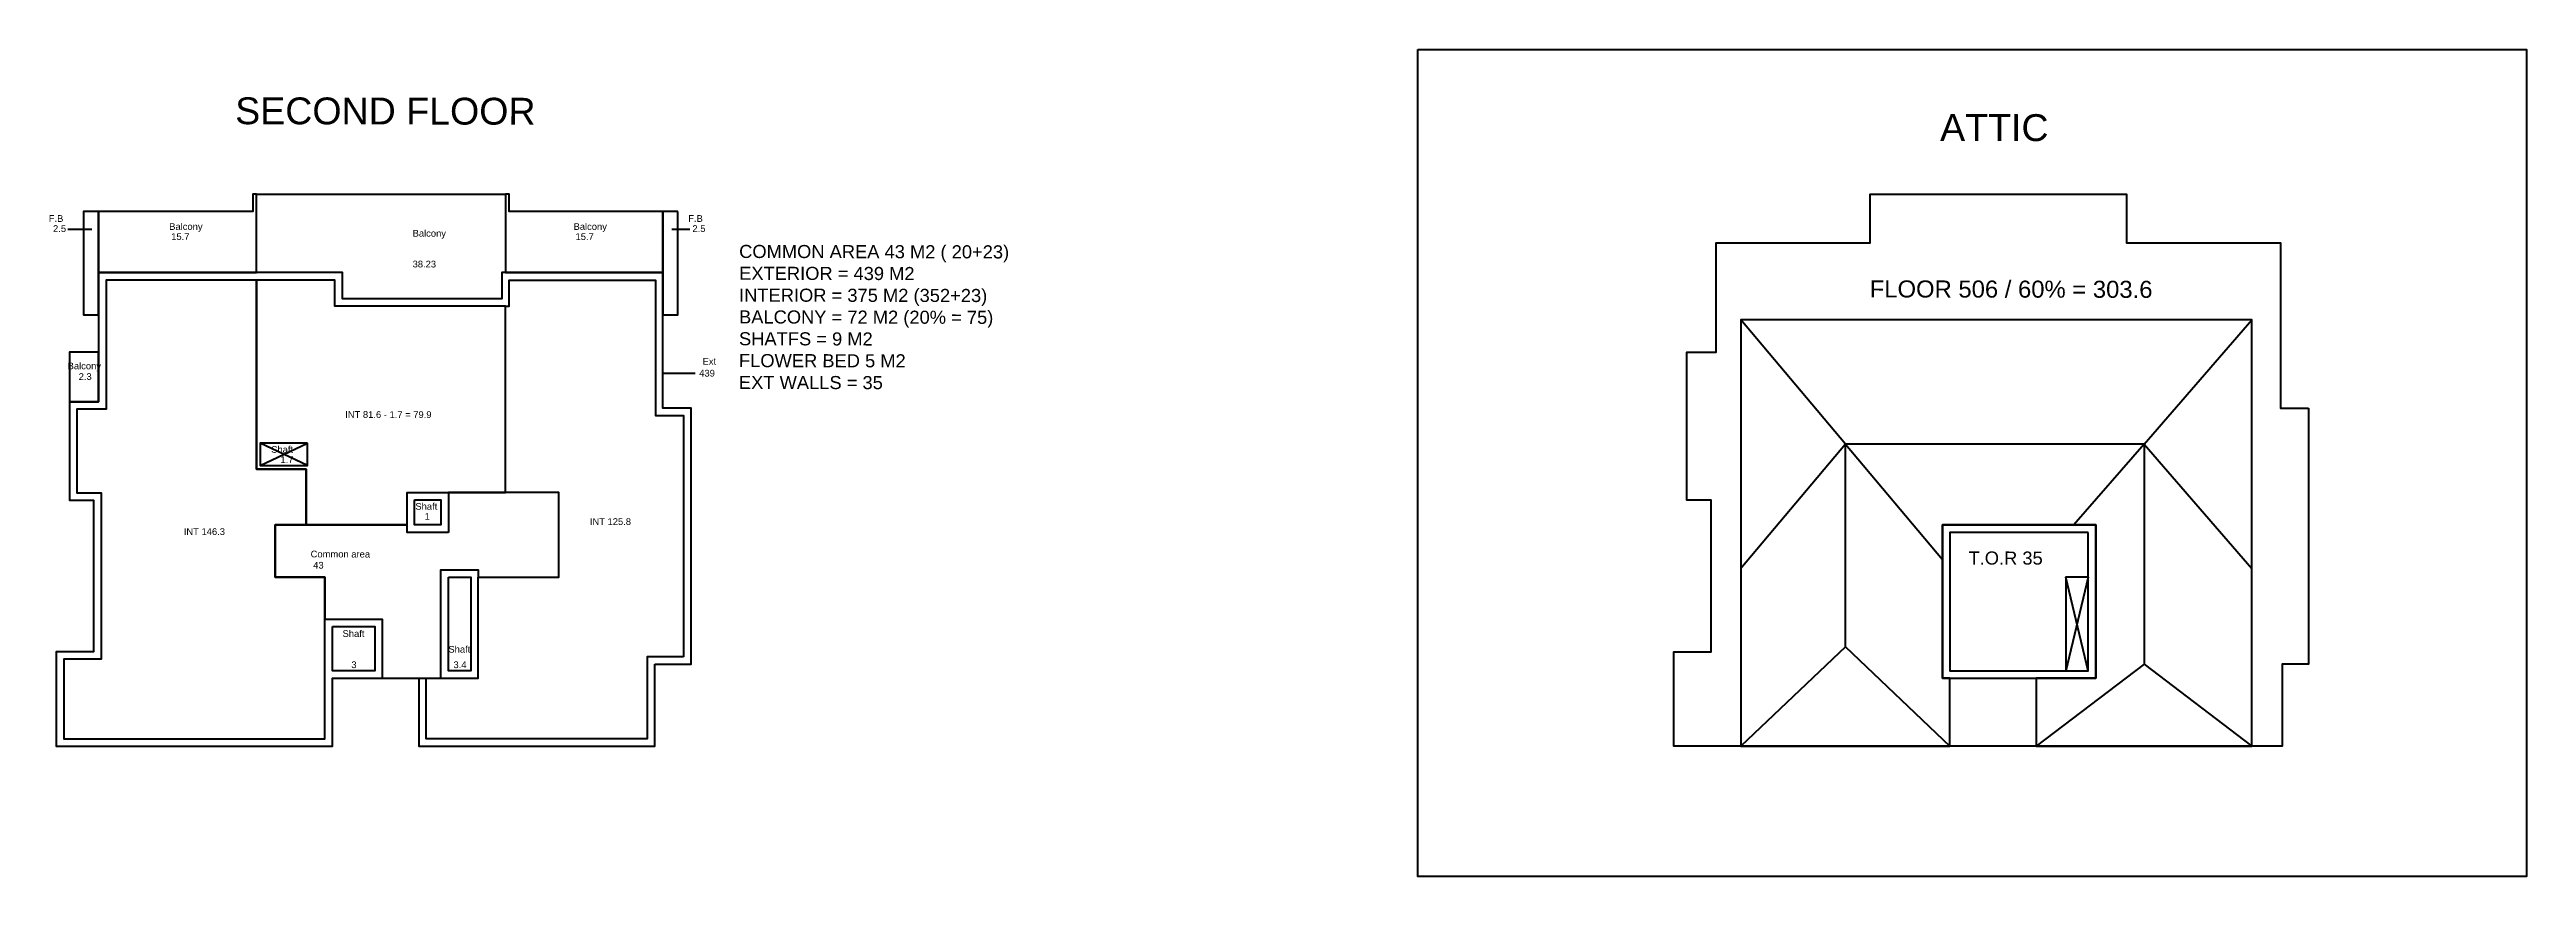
# Model space of a CAD drawing. Header units: metres. Extents: x -322116 to -321123, y -26723 to -26468.
# Drawn here: x -321471.6 to -321372, y -26502.1 to -26468.8 of the extents above; entities that cross this region are included whole.
import ezdxf

# ---------------------------------------------------------------- set-up
doc = ezdxf.new("R2010")
doc.units = ezdxf.units.M
doc.header["$LTSCALE"] = 7
doc.header["$MEASUREMENT"] = 0
doc.layers.add('A-WALL-BLWO', color=7, linetype='Continuous', lineweight=40)
doc.styles.get("Standard").update_dxf_attribs({"font": 'romans.shx', "height": 0.5})

# ---------------------------------------------------------------- blocks, each defined once
blk = doc.blocks.new('C121')
at = {"layer": 'A-WALL-BLWO', "color": 2}
for p, q in [((-321664.881, -26484.071), (-321665.849, -26484.071)), ((-321640.85, -26484.073), (-321641.579, -26484.073))]:
    blk.add_line(p, q, dxfattribs=at)
at = {"layer": 'A-WALL-BLWO', "color": 1}
blk.add_line((-321641.929, -26489.858), (-321640.64, -26489.858), dxfattribs=at)
at = {"layer": 'A-WALL-BLWO'}
for p, q in [((-321658.112, -26493.568), (-321656.212, -26492.668)), ((-321656.212, -26493.568), (-321658.112, -26492.668))]:
    blk.add_line(p, q, dxfattribs=at)
at = {"layer": 'A-WALL-BLWO', "color": 3}
for points in [[(-321664.612, -26485.808), (-321664.612, -26485.808), (-321658.262, -26485.808), (-321658.262, -26482.658), (-321658.412, -26482.658), (-321658.412, -26483.358), (-321664.612, -26483.358), (-321664.612, -26485.808)], [(-321641.929, -26483.358), (-321648.112, -26483.358), (-321648.112, -26482.658), (-321648.262, -26482.658), (-321648.262, -26485.809), (-321641.929, -26485.808), (-321641.929, -26483.358)]]:
    blk.add_lwpolyline(points, dxfattribs=at)
for points in [[(-321648.262, -26485.809), (-321648.412, -26485.809), (-321648.412, -26486.859), (-321654.812, -26486.858), (-321654.812, -26485.808), (-321658.262, -26485.808), (-321658.262, -26482.658), (-321648.262, -26482.658)], [(-321664.612, -26489.002), (-321665.782, -26489.002), (-321665.782, -26491.002), (-321664.612, -26491.002)]]:
    blk.add_lwpolyline(points, close=True, dxfattribs=at)
at = {"layer": 'A-WALL-BLWO', "color": 2}
for points in [[(-321664.612, -26483.358), (-321665.212, -26483.358), (-321665.212, -26487.508), (-321664.612, -26487.508)], [(-321641.329, -26483.358), (-321641.929, -26483.358), (-321641.929, -26487.508), (-321641.329, -26487.508)]]:
    blk.add_lwpolyline(points, close=True, dxfattribs=at)
at = {"layer": 'A-WALL-BLWO', "color": 1}
blk.add_lwpolyline([(-321642.26, -26501.558), (-321640.802, -26501.558), (-321640.802, -26499.358), (-321640.802, -26499.358), (-321640.802, -26496.258), (-321640.802, -26496.258), (-321640.802, -26491.258), (-321641.929, -26491.258), (-321641.929, -26485.808), (-321648.412, -26485.809), (-321648.412, -26486.859), (-321654.812, -26486.858), (-321654.812, -26485.808), (-321664.612, -26485.808), (-321664.612, -26491.002), (-321665.782, -26491.002), (-321665.782, -26494.958), (-321664.812, -26494.958), (-321664.812, -26501.058), (-321666.312, -26501.058), (-321666.312, -26504.858), (-321655.212, -26504.858), (-321655.212, -26502.12), (-321651.742, -26502.12), (-321651.742, -26504.858), (-321642.26, -26504.858)], close=True, dxfattribs=at)
at = {"layer": 'A-WALL-BLWO', "color": 7}
blk.add_lwpolyline([(-321655.512, -26498.058), (-321657.512, -26498.058), (-321657.512, -26495.958), (-321656.262, -26495.958), (-321656.262, -26493.718), (-321658.262, -26493.718), (-321658.262, -26486.108), (-321664.312, -26486.108), (-321664.312, -26491.302), (-321665.482, -26491.302), (-321665.482, -26494.658), (-321664.512, -26494.658), (-321664.512, -26501.358), (-321666.012, -26501.358), (-321666.012, -26504.558), (-321655.512, -26504.558)], close=True, dxfattribs=at)
at = {"layer": 'A-WALL-BLWO', "color": 6}
blk.add_lwpolyline([(-321656.262, -26495.958), (-321652.212, -26495.958), (-321652.212, -26494.646), (-321648.262, -26494.646), (-321648.262, -26487.158), (-321655.112, -26487.158), (-321655.112, -26486.108), (-321658.262, -26486.108), (-321658.262, -26493.718), (-321656.262, -26493.718)], close=True, dxfattribs=at)
at = {"layer": 'A-WALL-BLWO', "color": 2}
blk.add_lwpolyline([(-321641.102, -26501.258), (-321642.56, -26501.258), (-321642.56, -26504.558), (-321651.442, -26504.558), (-321651.442, -26502.12), (-321649.352, -26502.12), (-321649.352, -26498.058), (-321646.112, -26498.058), (-321646.112, -26494.646), (-321648.262, -26494.646), (-321648.262, -26487.158), (-321648.112, -26487.158), (-321648.112, -26486.108), (-321642.229, -26486.108), (-321642.229, -26491.558), (-321641.102, -26491.558), (-321641.102, -26501.258)], dxfattribs=at)
at = {"layer": 'A-WALL-BLWO'}
for points in [[(-321656.212, -26492.668), (-321658.112, -26492.668), (-321658.112, -26493.568), (-321656.212, -26493.568)], [(-321651.912, -26494.946), (-321650.852, -26494.946), (-321650.852, -26495.958), (-321651.912, -26495.958)]]:
    blk.add_lwpolyline(points, close=True, dxfattribs=at)
at = {"layer": 'A-WALL-BLWO', "color": 4}
blk.add_lwpolyline([(-321650.552, -26496.258), (-321652.212, -26496.258), (-321652.212, -26495.958), (-321657.512, -26495.958), (-321657.512, -26498.058), (-321655.512, -26498.058), (-321655.512, -26499.745), (-321653.212, -26499.745), (-321653.212, -26502.12), (-321650.852, -26502.12), (-321650.852, -26499.745), (-321650.852, -26499.745), (-321650.852, -26497.758), (-321649.352, -26497.758), (-321649.352, -26498.058), (-321646.112, -26498.058), (-321646.112, -26494.646), (-321650.552, -26494.646)], close=True, dxfattribs=at)
at = {"layer": 'A-WALL-BLWO', "elevation": 0}
for points in [[(-321650.552, -26498.058), (-321649.652, -26498.058), (-321649.652, -26501.82), (-321650.552, -26501.82)], [(-321655.212, -26500.045), (-321653.512, -26500.045), (-321653.512, -26501.82), (-321655.212, -26501.82)]]:
    blk.add_lwpolyline(points, close=True, dxfattribs=at)
at = {"color": 3, "insert": (-321638.868, -26484.694, 0), "char_height": 0.5265, "attachment_point": 1, "rotation": 359.90083}
blk.add_mtext_dynamic_manual_height_columns('\\A1;{\\fArial Unicode MS|b0|i0|c0|p34;COMMON AREA 43 M2 ( 20+23)\\PEXTERIOR = 439 M2\\PINTERIOR = 375 M2 (352+23) \\PBALCONY = 72 M2 (20% = 75)\\PSHATFS = 9 M2\\PFLOWER BED 5 M2\\PEXT WALLS = 35}', width=18.3537, gutter_width=4.001, heights=[10.453], dxfattribs=at)
at = {"layer": 'A-WALL-BLWO', "color": 2, "char_height": 0.27, "attachment_point": 1, "rotation": 359.90083}
for s, width, heights, insert in [('\\A1;{\\fArial Unicode MS|b0|i0|c0|p34;F.B}', 5.56338, [3.034], (-321666.612, -26483.498)), ('\\A1;{\\fArial Unicode MS|b0|i0|c0|p34;2.5}', 5.56338, [3.034], (-321666.44, -26483.903)), ('\\A1;{\\fArial Unicode MS|b0|i0|c0|p34;F.B}', 5.56338, [3.034], (-321640.916, -26483.498)), ('\\A1;{\\fArial Unicode MS|b0|i0|c0|p34;2.5}', 5.56338, [3.034], (-321640.745, -26483.903)), ('\\A1;{\\fArial Unicode MS|b0|i0|c0|p34;INT 125.8}', 2.03574, [1.167], (-321644.869, -26495.684))]:
    blk.add_mtext_dynamic_manual_height_columns(s, width=width, gutter_width=3.077, heights=heights, dxfattribs=dict(at, insert=insert))
at = {"layer": 'A-WALL-BLWO', "color": 3, "char_height": 0.27, "attachment_point": 1, "rotation": 359.90083}
for s, insert in [('\\A1;{\\fArial Unicode MS|b0|i0|c0|p34;Balcony}', (-321661.773, -26483.821)), ('\\A1;{\\fArial Unicode MS|b0|i0|c0|p34;Balcony}', (-321645.524, -26483.821)), ('\\A1;{\\fArial Unicode MS|b0|i0|c0|p34;15.7}', (-321661.692, -26484.226)), ('\\A1;{\\fArial Unicode MS|b0|i0|c0|p34;Balcony}', (-321651.991, -26484.092)), ('\\A1;{\\fArial Unicode MS|b0|i0|c0|p34;15.7}', (-321645.443, -26484.226)), ('\\A1;{\\fArial Unicode MS|b0|i0|c0|p34;38.23}', (-321651.991, -26485.33)), ('\\A1;{\\fArial Unicode MS|b0|i0|c0|p34;Balcony}', (-321665.854, -26489.426)), ('\\A1;{\\fArial Unicode MS|b0|i0|c0|p34;2.3}', (-321665.41, -26489.853))]:
    blk.add_mtext_dynamic_manual_height_columns(s, width=5.56338, gutter_width=3.077, heights=[3.034], dxfattribs=dict(at, insert=insert))
at = {"layer": 'A-WALL-BLWO', "color": 1, "char_height": 0.27, "attachment_point": 1, "rotation": 359.90083}
for s, insert in [('\\A1;{\\fArial Unicode MS|b0|i0|c0|p34;439}', (-321640.472, -26489.718)), ('\\A1;{\\fArial Unicode MS|b0|i0|c0|p34;Ext}', (-321640.339, -26489.241))]:
    blk.add_mtext_dynamic_manual_height_columns(s, width=1.42393, gutter_width=3.077, heights=[0.467], dxfattribs=dict(at, insert=insert))
at = {"layer": 'A-WALL-BLWO', "color": 6, "insert": (-321654.7, -26491.379), "char_height": 0.27, "attachment_point": 1, "rotation": 359.90083}
blk.add_mtext_dynamic_manual_height_columns('\\A1;{\\fArial Unicode MS|b0|i0|c0|p34;INT 81.6 - 1.7 = 79.9}', width=5.56338, gutter_width=3.077, heights=[3.034], dxfattribs=at)
at = {"layer": 'A-WALL-BLWO', "char_height": 0.27, "attachment_point": 1, "rotation": 359.90083}
for s, insert in [('\\A1;{\\fArial Unicode MS|b0|i0|c0|p34;Shaft}', (-321657.673, -26492.783)), ('\\A1;{\\fArial Unicode MS|b0|i0|c0|p34;1.7}', (-321657.302, -26493.191)), ('\\A1;{\\fArial Unicode MS|b0|i0|c0|p34;Shaft}', (-321651.88, -26495.072)), ('\\A1;{\\fArial Unicode MS|b0|i0|c0|p34;1}', (-321651.509, -26495.48)), ('\\A1;{\\fArial Unicode MS|b0|i0|c0|p34;Shaft}', (-321654.806, -26500.189, 0)), ('\\A1;{\\fArial Unicode MS|b0|i0|c0|p34;Shaft}', (-321650.552, -26500.821, 0)), ('\\A1;\\pxt4;{\\fArial Unicode MS|b0|i0|c0|p34;3}', (-321654.454, -26501.443, 0)), ('\\A1;\\pxt4;{\\fArial Unicode MS|b0|i0|c0|p34;3.4}', (-321650.349, -26501.443, 0))]:
    blk.add_mtext_dynamic_manual_height_columns(s, width=5.56338, gutter_width=3.077, heights=[3.034], dxfattribs=dict(at, insert=insert))
at = {"layer": 'A-WALL-BLWO', "color": 7, "insert": (-321661.187, -26496.086), "char_height": 0.27, "attachment_point": 1, "rotation": 359.90083}
blk.add_mtext_dynamic_manual_height_columns('\\A1;{\\fArial Unicode MS|b0|i0|c0|p34;INT 146.3}', width=5.56338, gutter_width=3.077, heights=[3.034], dxfattribs=at)
at = {"layer": 'A-WALL-BLWO', "color": 4, "insert": (-321656.089, -26496.991), "char_height": 0.27, "attachment_point": 1, "rotation": 359.90083}
blk.add_mtext_dynamic_manual_height_columns('\\A1;{\\fArial Unicode MS|b0|i0|c0|p34;Common area\\P 43}', width=5.56338, gutter_width=3.077, heights=[3.034], dxfattribs=at)
blk = doc.blocks.new('B5B5')
at = {"layer": 'A-WALL-BLWO'}
for p, q in [((-321399.412, -26479.702, 0), (-321403.612, -26474.702)), ((-321387.411, -26479.702, 0), (-321383.079, -26474.702, 0)), ((-321399.412, -26479.702, 0), (-321403.612, -26484.701, 0)), ((-321387.411, -26479.702, 0), (-321399.412, -26479.702, 0)), ((-321399.412, -26487.858, 0), (-321399.412, -26479.702, 0)), ((-321399.412, -26479.702, 0), (-321395.512, -26484.344, 0)), ((-321387.411, -26479.702, 0), (-321390.232, -26482.958, 0)), ((-321387.411, -26479.702, 0), (-321387.411, -26488.558, 0)), ((-321387.411, -26479.702, 0), (-321383.079, -26484.701, 0)), ((-321389.652, -26485.058, 0), (-321390.552, -26488.82, 0)), ((-321389.652, -26488.82, 0), (-321390.552, -26485.058, 0)), ((-321399.412, -26487.858, 0), (-321403.612, -26491.858, 0)), ((-321399.412, -26487.858, 0), (-321395.212, -26491.858, 0.001)), ((-321387.411, -26488.558, 0), (-321391.743, -26491.858, 0)), ((-321387.411, -26488.558, 0), (-321383.079, -26491.858, 0))]:
    blk.add_line(p, q, dxfattribs=at)
at = {"layer": 'A-WALL-BLWO', "elevation": 0}
for points in [[(-321380.802, -26478.258), (-321380.802, -26488.558), (-321381.86, -26488.558), (-321381.86, -26491.858), (-321406.312, -26491.858), (-321406.312, -26488.058), (-321404.812, -26488.058), (-321404.812, -26481.958), (-321405.782, -26481.958), (-321405.782, -26476.002), (-321404.612, -26476.002), (-321404.612, -26471.608), (-321398.412, -26471.608), (-321398.412, -26469.658), (-321388.112, -26469.658), (-321388.112, -26471.608), (-321381.929, -26471.608), (-321381.929, -26478.258)], [(-321391.742, -26489.12), (-321391.742, -26491.858), (-321383.079, -26491.858), (-321383.079, -26474.702), (-321403.612, -26474.702), (-321403.612, -26491.858), (-321395.212, -26491.858), (-321395.212, -26489.12), (-321395.512, -26489.12), (-321395.512, -26482.958), (-321389.352, -26482.958), (-321389.352, -26489.12)], [(-321389.352, -26482.958), (-321395.512, -26482.958), (-321395.512, -26489.12), (-321389.352, -26489.12)], [(-321389.652, -26483.258), (-321395.212, -26483.258), (-321395.212, -26488.82), (-321389.652, -26488.82)], [(-321389.652, -26485.058), (-321390.552, -26485.058), (-321390.552, -26488.82), (-321389.652, -26488.82)]]:
    blk.add_lwpolyline(points, close=True, dxfattribs=at)
at = {"color": 3, "attachment_point": 1, "rotation": 359.90083}
for s, width, gutter_width, heights, insert, char_height in [('\\A1;{\\fArial Unicode MS|b0|i0|c0|p34;FLOOR 506 / 60% = 303.6}', 23.89451, 5.208, [13.609], (-321398.435, -26473.12, 0), 0.68545), ('\\A1;{\\fArial Unicode MS|b0|i0|c0|p34;T.O.R 35}', 18.3537, 4.001, [10.453], (-321394.466, -26484.021, 0), 0.5265)]:
    blk.add_mtext_dynamic_manual_height_columns(s, width=width, gutter_width=gutter_width, heights=heights, dxfattribs=dict(at, insert=insert, char_height=char_height))

msp = doc.modelspace()

# ---------------------------------------------------------------- linework, layer by layer
at = {"layer": 'A-WALL-BLWO', "color": 7, "true_color": 0xffffff}
msp.add_lwpolyline([(-321416.5915, -26468.8373), (-321372.0434, -26468.8373), (-321372.0434, -26502.0927), (-321416.5915, -26502.0927)], close=True, dxfattribs=at)

# ---------------------------------------------------------------- block references
at = {"layer": 'A-WALL-BLWO'}
for name, p in [('C121', (195, 8)), ('B5B5', (0, -5, 0))]:
    msp.add_blockref(name, p, dxfattribs=at)

# ---------------------------------------------------------------- texts
at = {"layer": 'A-WALL-BLWO', "color": 2, "char_height": 1.08, "attachment_point": 1, "rotation": 359.900829}
for s, insert in [('\\A1;{\\fArial Unicode MS|b0|i0|c0|p34;SECOND FLOOR}', (-321464.1199, -26470.7606)), ('\\A1;{\\fArial Unicode MS|b0|i0|c0|p34;ATTIC}', (-321395.6057, -26471.4321))]:
    msp.add_mtext_dynamic_manual_height_columns(s, width=22.253513, gutter_width=12.3094, heights=[12.1363], dxfattribs=dict(at, insert=insert))

doc.saveas('drawing.dxf')
